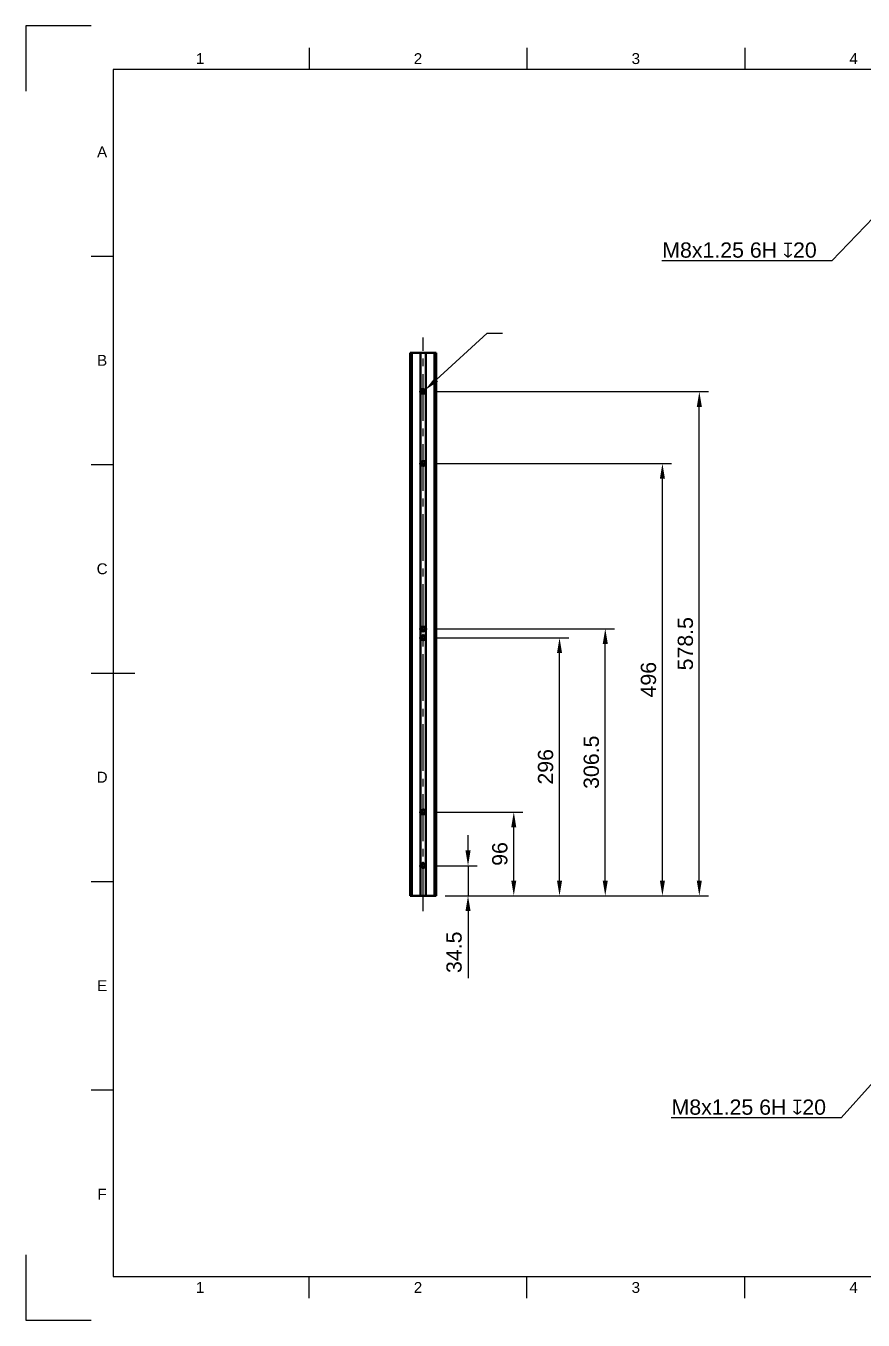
# Model space of a CAD drawing. Header units: millimetres. Extents: x 0 to 420, y 0 to 297.
# Drawn here: x 0 to 192.2, y 0 to 297 of the extents above; entities that cross this region are included whole.
import ezdxf
from ezdxf import colors
from ezdxf.entities.mleader import LeaderData, LeaderLine
from ezdxf.enums import TextEntityAlignment as Align
from ezdxf.math import Vec2, Vec3

# ---------------------------------------------------------------- set-up
doc = ezdxf.new("R2010")
doc.units = ezdxf.units.MM
doc.header["$LTSCALE"] = 0.75
doc.linetypes.add('CENTER2', pattern=[28.575, 19.05, -3.175, 3.175, -3.175])
for name, color, linetype, lineweight in [('Annotations', 7, 'Continuous', 25), ('Border', 7, 'Continuous', 25), ('Center Lines', 7, 'CENTER2', 25), ('Dimensions', 7, 'Continuous', 25), ('Visible', 7, 'Continuous', 50)]:
    doc.layers.add(name, color=color, linetype=linetype, lineweight=lineweight)
doc.styles.add('FusionTitle', font='arial.ttf')
doc.styles.get("Standard").update_dxf_attribs({"font": 'arial.ttf'})
doc.dimstyles.new('ISO-25', dxfattribs={"dimtxt": 3.5, "dimasz": 3.5, "dimexe": 2.1, "dimexo": 2.1, "dimgap": 1.4, "dimtad": 1, "dimzin": 12, "dimdsep": 46, "dimtxsty": 'Standard', "dimcen": 0, "dimclrd": 256, "dimclre": 256, "dimclrt": 256, "dimazin": 3, "dimtp": 0.1, "dimtm": 0.1, "dimtfac": 0.714286, "dimtmove": 0, "dimatfit": 3, "dimfxl": 1, "dimtzin": 12, "dimarcsym": 0})

# ---------------------------------------------------------------- blocks, each defined once
blk = doc.blocks.new('ISO_A3_SHEET')
at = {"layer": 'Border'}
for p, q in [((65, 292), (65, 287)), ((115, 292), (115, 287)), ((165, 292), (165, 287)), ((410, 287), (20, 287)), ((20, 287), (20, 10)), ((15, 244.16666), (20, 244.16666)), ((15, 196.33333), (20, 196.33333)), ((15, 148.5), (25, 148.5)), ((15, 100.66667), (20, 100.66667)), ((15, 52.83334), (20, 52.83334)), ((20, 10), (410, 10)), ((65, 5), (65, 10)), ((115, 5), (115, 10)), ((165, 5), (165, 10))]:
    blk.add_line(p, q, dxfattribs=at)
at = {"layer": 'Defpoints'}
for p, q in [((15, 297), (0, 297)), ((0, 297), (0, 282)), ((0, 15), (0, 0)), ((0, 0), (15, 0))]:
    blk.add_line(p, q, dxfattribs=at)
at = {"layer": 'Border', "style": 'FusionTitle'}
for s, p in [('1', (40, 289.5)), ('2', (90, 289.5)), ('3', (140, 289.5)), ('4', (190, 289.5)), ('A', (17.5, 268.08333)), ('B', (17.5, 220.25)), ('C', (17.5, 172.41667)), ('D', (17.5, 124.58334)), ('E', (17.5, 76.75001)), ('F', (17.5, 28.91668)), ('1', (40, 7.5)), ('2', (90, 7.5)), ('3', (140, 7.5)), ('4', (190, 7.5))]:
    blk.add_text(s, height=2.5, dxfattribs=at).set_placement(p, align=Align.MIDDLE)
blk = doc.blocks.new('*U14')
at = {"layer": 'Center Lines', "color": 0, "linetype": 'Continuous', "ltscale": 0.75, "transparency": 16777216}
for p, q in [((-0.892969, 0), (0.892969, 0)), ((0, -0.892969), (0, 0.892969))]:
    blk.add_line(p, q, dxfattribs=at)
blk = doc.blocks.new('*U15')
at = {"layer": 'Center Lines', "color": 0, "linetype": 'Continuous', "ltscale": 0.75, "transparency": 16777216}
for p, q in [((-0.892969, 0), (0.892969, 0)), ((0, -0.892969), (0, 0.892969))]:
    blk.add_line(p, q, dxfattribs=at)
blk = doc.blocks.new('*U16')
at = {"layer": 'Center Lines', "color": 0, "linetype": 'Continuous', "ltscale": 0.75, "transparency": 16777216}
for p, q in [((-0.892969, 0), (0.892969, 0)), ((0, -0.892969), (0, 0.892969))]:
    blk.add_line(p, q, dxfattribs=at)
blk = doc.blocks.new('*U17')
at = {"layer": 'Center Lines', "color": 0, "linetype": 'Continuous', "ltscale": 0.75, "transparency": 16777216}
for p, q in [((-0.892969, 0), (0.892969, 0)), ((0, -0.892969), (0, 0.892969))]:
    blk.add_line(p, q, dxfattribs=at)
blk = doc.blocks.new('*U18')
at = {"layer": 'Center Lines', "color": 0, "linetype": 'Continuous', "ltscale": 0.75, "transparency": 16777216}
for p, q in [((-0.892969, 0), (0.892969, 0)), ((0, -0.892969), (0, 0.892969))]:
    blk.add_line(p, q, dxfattribs=at)
blk = doc.blocks.new('*U19')
at = {"layer": 'Center Lines', "color": 0, "linetype": 'Continuous', "ltscale": 0.75, "transparency": 16777216}
for p, q in [((-0.892969, 0), (0.892969, 0)), ((0, -0.892969), (0, 0.892969))]:
    blk.add_line(p, q, dxfattribs=at)
blk = doc.blocks.new('*U23')
at = {"layer": 'Center Lines', "color": 0, "ltscale": 0.75, "transparency": 16777216}
blk.add_line((0, -65.799993), (0, 65.799993), dxfattribs=at)
blk = doc.blocks.new('*D42')
at = {"layer": 'Defpoints', "color": 0, "transparency": 16777216}
for p in [(92.065742, 104.268273), (101.484764, 104.268273), (94.172964, 97.368273)]:
    blk.add_point(p, dxfattribs=at)
at = {"layer": 'Dimensions', "lineweight": -2, "transparency": 16777216}
for p, q in [((101.484764, 107.768273), (101.484764, 111.268273)), ((94.165742, 104.268273), (103.584764, 104.268273)), ((101.484764, 104.268273), (101.484764, 97.368273)), ((96.272964, 97.368273), (103.584764, 97.368273)), ((101.484764, 93.868273), (101.484764, 78.452994))]:
    blk.add_line(p, q, dxfattribs=at)
at = {"layer": 'Dimensions', "transparency": 16777216}
for points in [[(100.901431, 107.768273), (102.068098, 107.768273), (101.484764, 104.268273)], [(100.901431, 93.868273), (102.068098, 93.868273), (101.484764, 97.368273)]]:
    blk.add_solid(points, dxfattribs=at)
at = {"layer": 'Dimensions', "transparency": 16777216, "insert": (98.296565, 84.410633), "char_height": 3.5, "attachment_point": 5, "rotation": 90}
blk.add_mtext('34.5', dxfattribs=at)
blk = doc.blocks.new('*D43')
at = {"layer": 'Defpoints', "color": 0, "transparency": 16777216}
for p in [(92.065932, 116.568273), (111.985958, 116.568273), (94.172964, 97.368273)]:
    blk.add_point(p, dxfattribs=at)
at = {"layer": 'Dimensions', "lineweight": -2, "transparency": 16777216}
for p, q in [((94.165932, 116.568273), (114.085958, 116.568273)), ((111.985958, 100.868273), (111.985958, 113.068273)), ((96.272964, 97.368273), (114.085958, 97.368273))]:
    blk.add_line(p, q, dxfattribs=at)
at = {"layer": 'Dimensions', "transparency": 16777216}
for points in [[(111.402625, 113.068273), (112.569292, 113.068273), (111.985958, 116.568273)], [(111.402625, 100.868273), (112.569292, 100.868273), (111.985958, 97.368273)]]:
    blk.add_solid(points, dxfattribs=at)
at = {"layer": 'Dimensions', "transparency": 16777216, "insert": (108.798953, 106.968273), "char_height": 3.5, "attachment_point": 5, "rotation": 90}
blk.add_mtext('96', dxfattribs=at)
blk = doc.blocks.new('*D44')
at = {"layer": 'Defpoints', "color": 0, "transparency": 16777216}
for p in [(92.065932, 156.568273), (122.485958, 156.568273), (94.172964, 97.368273)]:
    blk.add_point(p, dxfattribs=at)
at = {"layer": 'Dimensions', "lineweight": -2, "transparency": 16777216}
for p, q in [((94.165932, 156.568273), (124.585958, 156.568273)), ((122.485958, 100.868273), (122.485958, 153.068273)), ((96.272964, 97.368273), (124.585958, 97.368273))]:
    blk.add_line(p, q, dxfattribs=at)
at = {"layer": 'Dimensions', "transparency": 16777216}
for points in [[(121.902625, 153.068273), (123.069292, 153.068273), (122.485958, 156.568273)], [(121.902625, 100.868273), (123.069292, 100.868273), (122.485958, 97.368273)]]:
    blk.add_solid(points, dxfattribs=at)
at = {"layer": 'Dimensions', "transparency": 16777216, "insert": (119.298953, 126.968273), "char_height": 3.5, "attachment_point": 5, "rotation": 90}
blk.add_mtext('296', dxfattribs=at)
blk = doc.blocks.new('*D45')
at = {"layer": 'Defpoints', "color": 0, "transparency": 16777216}
for p in [(92.086109, 158.669065), (132.984764, 158.669065), (94.172964, 97.368273)]:
    blk.add_point(p, dxfattribs=at)
at = {"layer": 'Dimensions', "lineweight": -2, "transparency": 16777216}
for p, q in [((94.186109, 158.669065), (135.084764, 158.669065)), ((132.984764, 100.868273), (132.984764, 155.169065)), ((96.272964, 97.368273), (135.084764, 97.368273))]:
    blk.add_line(p, q, dxfattribs=at)
at = {"layer": 'Dimensions', "transparency": 16777216}
for points in [[(132.401431, 155.169065), (133.568098, 155.169065), (132.984764, 158.669065)], [(132.401431, 100.868273), (133.568098, 100.868273), (132.984764, 97.368273)]]:
    blk.add_solid(points, dxfattribs=at)
at = {"layer": 'Dimensions', "transparency": 16777216, "insert": (129.796565, 128.018669), "char_height": 3.5, "attachment_point": 5, "rotation": 90}
blk.add_mtext('306.5', dxfattribs=at)
blk = doc.blocks.new('*D46')
at = {"layer": 'Defpoints', "color": 0, "transparency": 16777216}
for p in [(92.065932, 196.568273), (146.098497, 196.568273), (94.172964, 97.368273)]:
    blk.add_point(p, dxfattribs=at)
at = {"layer": 'Dimensions', "lineweight": -2, "transparency": 16777216}
for p, q in [((94.165932, 196.568273), (148.198497, 196.568273)), ((146.098497, 100.868273), (146.098497, 193.068273)), ((96.272964, 97.368273), (148.198497, 97.368273))]:
    blk.add_line(p, q, dxfattribs=at)
at = {"layer": 'Dimensions', "transparency": 16777216}
for points in [[(145.515163, 193.068273), (146.68183, 193.068273), (146.098497, 196.568273)], [(145.515163, 100.868273), (146.68183, 100.868273), (146.098497, 97.368273)]]:
    blk.add_solid(points, dxfattribs=at)
at = {"layer": 'Dimensions', "transparency": 16777216, "insert": (142.911491, 146.968273), "char_height": 3.5, "attachment_point": 5, "rotation": 90}
blk.add_mtext('496', dxfattribs=at)
blk = doc.blocks.new('*D47')
at = {"layer": 'Defpoints', "color": 0, "transparency": 16777216}
for p in [(92.065742, 213.068275), (154.575104, 213.068275), (94.172964, 97.368273)]:
    blk.add_point(p, dxfattribs=at)
at = {"layer": 'Dimensions', "lineweight": -2, "transparency": 16777216}
for p, q in [((94.165742, 213.068275), (156.675104, 213.068275)), ((154.575104, 100.868273), (154.575104, 209.568275)), ((96.272964, 97.368273), (156.675104, 97.368273))]:
    blk.add_line(p, q, dxfattribs=at)
at = {"layer": 'Dimensions', "transparency": 16777216}
for points in [[(153.99177, 209.568275), (155.158437, 209.568275), (154.575104, 213.068275)], [(153.99177, 100.868273), (155.158437, 100.868273), (154.575104, 97.368273)]]:
    blk.add_solid(points, dxfattribs=at)
at = {"layer": 'Dimensions', "transparency": 16777216, "insert": (151.388098, 155.218274), "char_height": 3.5, "attachment_point": 5, "rotation": 90}
blk.add_mtext('578.5', dxfattribs=at)

msp = doc.modelspace()

# ---------------------------------------------------------------- linework, layer by layer
at = {"layer": 'Visible', "extrusion": (0, 1, 0)}
for p, q in [((88.173, 97.3683, 2.6), (88.173, 221.9683, 2.6)), ((88.573, 97.3683, 3), (88.573, 221.9683, 3)), ((88.573, 221.9683, 3), (90.573, 221.9683, 3)), ((90.573, 97.3683, 3), (90.573, 221.9683, 3)), ((90.573, 221.9683, 1.2), (91.773, 221.9683, 1.2)), ((91.773, 97.3683, 3), (91.773, 221.9683, 3)), ((91.773, 221.9683, 3), (93.773, 221.9683, 3)), ((93.773, 97.3683, 3), (93.773, 221.9683, 3)), ((94.173, 97.3683, 2.6), (94.173, 221.9683, 2.6)), ((90.573, 97.3683, 3), (88.573, 97.3683, 3)), ((91.773, 97.3683, 1.2), (90.573, 97.3683, 1.2)), ((93.773, 97.3683, 3), (91.773, 97.3683, 3))]:
    msp.add_line(p, q, dxfattribs=at)
at = {"layer": 'Visible', "extrusion": (-3.183e-13, 1.83e-14, -1)}
for centre in [(-91.1728, 213.0683, -1.2), (-91.1728, 104.2683, -1.2)]:
    msp.add_arc(centre, 0.5035, 220.529989, 319.470011, dxfattribs=at)
at = {"layer": 'Visible', "extrusion": (-2.999e-13, 1.12e-14, -1)}
for centre in [(-91.1728, 213.0683, -1.2), (-91.1728, 104.2683, -1.2)]:
    msp.add_arc(centre, 0.6147, 75.032441, 104.967559, dxfattribs=at)
at = {"layer": 'Visible', "extrusion": (-2.969e-13, 0, -1)}
for centre, radius, start, end in [((-91.173, 196.5683, -1.2), 0.5035, 267.914146, 6.854168), ((-91.1931, 158.6691, -1.2), 0.5035, 40.529989, 139.470011), ((-91.1931, 158.6691, -1.2), 0.6147, 255.032441, 284.967559), ((-91.173, 156.5683, -1.2), 0.5035, 267.914146, 6.854168), ((-91.173, 116.5683, -1.2), 0.5035, 267.914146, 6.854168)]:
    msp.add_arc(centre, radius, start, end, dxfattribs=at)
at = {"layer": 'Visible', "extrusion": (-3.155e-13, -2.93e-14, -1)}
for centre in [(-91.173, 196.5683, -1.2), (-91.173, 156.5683, -1.2), (-91.173, 116.5683, -1.2)]:
    msp.add_arc(centre, 0.6147, 122.416598, 152.351716, dxfattribs=at)
at = {"layer": 'Visible', "extrusion": (0, 1, 0)}
for points, knots in [([(88.173, 221.9683, 2.6), (88.1772, 221.9683, 2.6658), (88.1876, 221.9683, 2.7171), (88.2284, 221.9683, 2.8116), (88.2599, 221.9683, 2.8535), (88.3268, 221.9683, 2.9186), (88.3644, 221.9683, 2.9452), (88.4515, 221.9683, 2.9843), (88.5032, 221.9683, 2.9955), (88.573, 221.9683, 3)], [-0.393375556, -0.393375556, -0.393375556, -0.393375556, -0.299249275, -0.299249275, -0.199025572, -0.199025572, -0.104891693, -0.104891693, 0, 0, 0, 0]), ([(93.773, 97.3683, 3), (93.8027, 97.3683, 2.9981), (93.8163, 97.3683, 2.9962), (93.8877, 97.3683, 2.9857), (93.9292, 97.3683, 2.971), (94.0156, 97.3683, 2.9237), (94.0565, 97.3683, 2.886), (94.1283, 97.3683, 2.7967), (94.1457, 97.3683, 2.7486), (94.1634, 97.3683, 2.6869), (94.1694, 97.3683, 2.6549), (94.173, 97.3683, 2.6)], [-0.466346255, -0.466346255, -0.466346255, -0.466346255, -0.451359314, -0.451359314, -0.393635612, -0.393635612, -0.313719447, -0.313719447, -0.199872316, -0.199872316, -0.070277282, -0.070277282, -0.070277282, -0.070277282])]:
    msp.add_open_spline(points, degree=3, knots=knots, dxfattribs=at)
at = {"layer": 'Visible', "extrusion": (8.53e-13, -1, 8.53e-13)}
msp.add_open_spline([(93.773, 221.9683, 3), (93.8388, 221.9683, 2.9957), (93.8901, 221.9683, 2.9854), (93.9845, 221.9683, 2.9446), (94.0265, 221.9683, 2.9131), (94.0915, 221.9683, 2.8462), (94.1181, 221.9683, 2.8086), (94.1572, 221.9683, 2.7214), (94.1684, 221.9683, 2.6698), (94.173, 221.9683, 2.6)], degree=3, knots=[-0.393375556, -0.393375556, -0.393375556, -0.393375556, -0.299249275, -0.299249275, -0.199025572, -0.199025572, -0.104891693, -0.104891693, 0, 0, 0, 0], dxfattribs=at)
at = {"layer": 'Visible'}
for points, knots in [([(90.7901, 212.7411, 1.2), (90.7416, 212.7866, 1.2), (90.7027, 212.8414, 1.2), (90.6464, 212.965, 1.2), (90.6305, 213.0332, 1.2), (90.6252, 213.1745, 1.2), (90.6368, 213.2464, 1.2), (90.6874, 213.3844, 1.2), (90.7268, 213.4488, 1.2), (90.8094, 213.5391, 1.2), (90.8455, 213.5701, 1.2), (90.9251, 213.6235, 1.2), (90.9685, 213.6455, 1.2), (91.014, 213.6621, 1.2)], [0, 0, 0, 0, 0.0997698, 0.0997698, 0.203618253, 0.203618253, 0.311543588, 0.311543588, 0.423543967, 0.423543967, 0.494427949, 0.494427949, 0.566847306, 0.566847306, 0.566847306, 0.566847306]), ([(91.5554, 212.7412, 1.055), (91.5644, 212.7516, 1.0558), (91.5729, 212.7624, 1.0567), (91.581, 212.7736, 1.0576), (91.6853, 212.918, 1.0688), (91.7044, 213.1195, 1.0801), (91.6292, 213.2809, 1.0914), (91.5529, 213.4445, 1.1028), (91.3828, 213.5602, 1.1142), (91.2027, 213.5709, 1.1256), (91.0243, 213.5815, 1.1369), (90.8434, 213.4889, 1.1482), (90.7476, 213.338, 1.1595), (90.6517, 213.1869, 1.1708), (90.6452, 212.9833, 1.1821), (90.7312, 212.8264, 1.1934), (90.7478, 212.796, 1.1956), (90.7676, 212.7674, 1.1978), (90.7901, 212.7411, 1.2)], [-4.55635616, -4.55635616, -4.55635616, -4.55635616, -4.47423402, -4.47423402, -4.47423402, -3.41294719, -3.41294719, -3.41294719, -2.33759093, -2.33759093, -2.33759093, -1.27273628, -1.27273628, -1.27273628, -0.20617298, -0.20617298, -0.20617298, 0, 0, 0, 0]), ([(90.6731, 196.6284, 1.2), (90.6738, 196.6949, 1.2), (90.6877, 196.7606, 1.2), (90.7406, 196.8857, 1.2), (90.78, 196.9436, 1.2), (90.8804, 197.0432, 1.2), (90.9411, 197.0833, 1.2), (91.0769, 197.1395, 1.2), (91.1511, 197.1541, 1.2), (91.2734, 197.1545, 1.2), (91.3207, 197.1489, 1.2), (91.4139, 197.1264, 1.2), (91.4594, 197.1094, 1.2), (91.5025, 197.0872, 1.2)], [0, 0, 0, 0, 0.0997698, 0.0997698, 0.203618253, 0.203618253, 0.311543588, 0.311543588, 0.423543967, 0.423543967, 0.494427949, 0.494427949, 0.566847306, 0.566847306, 0.566847306, 0.566847306]), ([(91.1911, 196.0661, 1.055), (91.3226, 196.072, 1.0633), (91.4522, 196.129, 1.0717), (91.542, 196.2257, 1.08), (91.6653, 196.3586, 1.0914), (91.708, 196.5608, 1.1029), (91.649, 196.7322, 1.1144), (91.5907, 196.9017, 1.1257), (91.4354, 197.0338, 1.137), (91.2588, 197.0644, 1.1484), (91.0813, 197.0951, 1.1597), (90.8896, 197.0218, 1.1711), (90.7779, 196.8804, 1.1825), (90.7208, 196.8081, 1.1883), (90.6841, 196.7199, 1.1942), (90.6731, 196.6284, 1.2)], [24.90791306, 24.90791306, 24.90791306, 24.90791306, 25.69413693, 25.69413693, 25.69413693, 26.77391653, 26.77391653, 26.77391653, 27.84176054, 27.84176054, 27.84176054, 28.91520149, 28.91520149, 28.91520149, 29.46426922, 29.46426922, 29.46426922, 29.46426922]), ([(91.7175, 196.8535, 1.2), (91.7475, 196.7811, 1.2), (91.7633, 196.7036, 1.2), (91.7639, 196.5497, 1.2), (91.7496, 196.4747, 1.2), (91.6938, 196.3373, 1.2), (91.6537, 196.2757, 1.2), (91.5537, 196.1737, 1.2), (91.4955, 196.1336, 1.2), (91.3931, 196.0896, 1.2), (91.3531, 196.0777, 1.2), (91.2723, 196.0641, 1.2), (91.2317, 196.0622, 1.2), (91.1913, 196.0651, 1.2)], [0, 0, 0, 0, 0.117587534, 0.117587534, 0.23108734, 0.23108734, 0.340497787, 0.340497787, 0.445817318, 0.445817318, 0.508296731, 0.508296731, 0.56924861, 0.56924861, 0.56924861, 0.56924861]), ([(91.0344, 158.0752, 1.2), (90.9608, 158.1022, 1.2), (90.893, 158.143, 1.2), (90.7793, 158.2468, 1.2), (90.7338, 158.308, 1.2), (90.6705, 158.4422, 1.2), (90.6523, 158.5134, 1.2), (90.645, 158.656, 1.2), (90.6548, 158.726, 1.2), (90.6918, 158.8312, 1.2), (90.7102, 158.8686, 1.2), (90.7549, 158.9373, 1.2), (90.7809, 158.9685, 1.2), (90.8104, 158.9963, 1.2)], [0, 0, 0, 0, 0.117587534, 0.117587534, 0.23108734, 0.23108734, 0.340497787, 0.340497787, 0.445817318, 0.445817318, 0.508296731, 0.508296731, 0.56924861, 0.56924861, 0.56924861, 0.56924861]), ([(90.8105, 158.9962, 1.055), (90.8049, 158.9897, 1.0555), (90.7995, 158.9831, 1.056), (90.7943, 158.9763, 1.0566), (90.6853, 158.8348, 1.0679), (90.6601, 158.6333, 1.0792), (90.7309, 158.4694, 1.0905), (90.8025, 158.3036, 1.1019), (90.9694, 158.1832, 1.1133), (91.1492, 158.1675, 1.1247), (91.3273, 158.1519, 1.136), (91.5108, 158.2394, 1.1473), (91.6107, 158.3877, 1.1586), (91.7108, 158.5362, 1.1699), (91.7229, 158.7396, 1.1813), (91.6411, 158.8989, 1.1926), (91.6232, 158.9337, 1.195), (91.6013, 158.9665, 1.1975), (91.5758, 158.9963, 1.2)], [-4.55635616, -4.55635616, -4.55635616, -4.55635616, -4.50537009, -4.50537009, -4.50537009, -3.4411699, -3.4411699, -3.4411699, -2.3654815, -2.3654815, -2.3654815, -1.30040639, -1.30040639, -1.30040639, -0.23336266, -0.23336266, -0.23336266, 0, 0, 0, 0]), ([(91.5758, 158.9963, 1.2), (91.6243, 158.9507, 1.2), (91.6632, 158.896, 1.2), (91.7195, 158.7723, 1.2), (91.7354, 158.7042, 1.2), (91.7408, 158.5628, 1.2), (91.7291, 158.491, 1.2), (91.6786, 158.353, 1.2), (91.6391, 158.2885, 1.2), (91.5566, 158.1982, 1.2), (91.5204, 158.1672, 1.2), (91.4408, 158.1139, 1.2), (91.3974, 158.0919, 1.2), (91.3519, 158.0752, 1.2)], [0, 0, 0, 0, 0.0997698, 0.0997698, 0.203618253, 0.203618253, 0.311543588, 0.311543588, 0.423543967, 0.423543967, 0.494427949, 0.494427949, 0.566847306, 0.566847306, 0.566847306, 0.566847306]), ([(90.6731, 156.6284, 1.2), (90.6738, 156.6949, 1.2), (90.6877, 156.7606, 1.2), (90.7406, 156.8857, 1.2), (90.78, 156.9436, 1.2), (90.8804, 157.0432, 1.2), (90.9411, 157.0833, 1.2), (91.0769, 157.1395, 1.2), (91.1511, 157.1541, 1.2), (91.2734, 157.1545, 1.2), (91.3207, 157.1489, 1.2), (91.4139, 157.1264, 1.2), (91.4594, 157.1094, 1.2), (91.5025, 157.0872, 1.2)], [0, 0, 0, 0, 0.0997698, 0.0997698, 0.203618253, 0.203618253, 0.311543588, 0.311543588, 0.423543967, 0.423543967, 0.494427949, 0.494427949, 0.566847306, 0.566847306, 0.566847306, 0.566847306]), ([(91.1911, 156.0661, 1.055), (91.3226, 156.072, 1.0633), (91.4522, 156.129, 1.0717), (91.542, 156.2257, 1.08), (91.6653, 156.3586, 1.0914), (91.708, 156.5608, 1.1029), (91.649, 156.7322, 1.1144), (91.5907, 156.9017, 1.1257), (91.4354, 157.0338, 1.137), (91.2588, 157.0644, 1.1484), (91.0813, 157.0951, 1.1597), (90.8896, 157.0218, 1.1711), (90.7779, 156.8804, 1.1825), (90.7208, 156.8081, 1.1883), (90.6841, 156.7199, 1.1942), (90.6731, 156.6284, 1.2)], [24.90791306, 24.90791306, 24.90791306, 24.90791306, 25.69413693, 25.69413693, 25.69413693, 26.77391653, 26.77391653, 26.77391653, 27.84176054, 27.84176054, 27.84176054, 28.91520149, 28.91520149, 28.91520149, 29.46426922, 29.46426922, 29.46426922, 29.46426922]), ([(91.7175, 156.8535, 1.2), (91.7475, 156.7811, 1.2), (91.7633, 156.7036, 1.2), (91.7639, 156.5497, 1.2), (91.7496, 156.4747, 1.2), (91.6938, 156.3373, 1.2), (91.6537, 156.2757, 1.2), (91.5537, 156.1737, 1.2), (91.4955, 156.1336, 1.2), (91.3931, 156.0896, 1.2), (91.3531, 156.0777, 1.2), (91.2723, 156.0641, 1.2), (91.2317, 156.0622, 1.2), (91.1913, 156.0651, 1.2)], [0, 0, 0, 0, 0.117587534, 0.117587534, 0.23108734, 0.23108734, 0.340497787, 0.340497787, 0.445817318, 0.445817318, 0.508296731, 0.508296731, 0.56924861, 0.56924861, 0.56924861, 0.56924861]), ([(90.6731, 116.6284, 1.2), (90.6738, 116.6949, 1.2), (90.6877, 116.7606, 1.2), (90.7406, 116.8857, 1.2), (90.78, 116.9436, 1.2), (90.8804, 117.0432, 1.2), (90.9411, 117.0833, 1.2), (91.0769, 117.1395, 1.2), (91.1511, 117.1541, 1.2), (91.2734, 117.1545, 1.2), (91.3207, 117.1489, 1.2), (91.4139, 117.1264, 1.2), (91.4594, 117.1094, 1.2), (91.5025, 117.0872, 1.2)], [0, 0, 0, 0, 0.0997698, 0.0997698, 0.203618253, 0.203618253, 0.311543588, 0.311543588, 0.423543967, 0.423543967, 0.494427949, 0.494427949, 0.566847306, 0.566847306, 0.566847306, 0.566847306]), ([(91.1911, 116.0661, 1.055), (91.3226, 116.072, 1.0633), (91.4522, 116.129, 1.0717), (91.542, 116.2257, 1.08), (91.6653, 116.3586, 1.0914), (91.708, 116.5608, 1.1029), (91.649, 116.7322, 1.1144), (91.5907, 116.9017, 1.1257), (91.4354, 117.0338, 1.137), (91.2588, 117.0644, 1.1484), (91.0813, 117.0951, 1.1597), (90.8896, 117.0218, 1.1711), (90.7779, 116.8804, 1.1825), (90.7208, 116.8081, 1.1883), (90.6841, 116.7199, 1.1942), (90.6731, 116.6284, 1.2)], [24.90791306, 24.90791306, 24.90791306, 24.90791306, 25.69413693, 25.69413693, 25.69413693, 26.77391653, 26.77391653, 26.77391653, 27.84176054, 27.84176054, 27.84176054, 28.91520149, 28.91520149, 28.91520149, 29.46426922, 29.46426922, 29.46426922, 29.46426922]), ([(91.7175, 116.8535, 1.2), (91.7475, 116.7811, 1.2), (91.7633, 116.7036, 1.2), (91.7639, 116.5497, 1.2), (91.7496, 116.4747, 1.2), (91.6938, 116.3373, 1.2), (91.6537, 116.2757, 1.2), (91.5537, 116.1737, 1.2), (91.4955, 116.1336, 1.2), (91.3931, 116.0896, 1.2), (91.3531, 116.0777, 1.2), (91.2723, 116.0641, 1.2), (91.2317, 116.0622, 1.2), (91.1913, 116.0651, 1.2)], [0, 0, 0, 0, 0.117587534, 0.117587534, 0.23108734, 0.23108734, 0.340497787, 0.340497787, 0.445817318, 0.445817318, 0.508296731, 0.508296731, 0.56924861, 0.56924861, 0.56924861, 0.56924861]), ([(90.7901, 103.9411, 1.2), (90.7416, 103.9866, 1.2), (90.7027, 104.0414, 1.2), (90.6464, 104.165, 1.2), (90.6305, 104.2332, 1.2), (90.6252, 104.3745, 1.2), (90.6368, 104.4463, 1.2), (90.6874, 104.5844, 1.2), (90.7268, 104.6488, 1.2), (90.8094, 104.7391, 1.2), (90.8455, 104.7701, 1.2), (90.9251, 104.8235, 1.2), (90.9685, 104.8455, 1.2), (91.014, 104.8621, 1.2)], [0, 0, 0, 0, 0.0997698, 0.0997698, 0.203618253, 0.203618253, 0.311543588, 0.311543588, 0.423543967, 0.423543967, 0.494427949, 0.494427949, 0.566847306, 0.566847306, 0.566847306, 0.566847306]), ([(91.5554, 103.9412, 1.055), (91.5644, 103.9516, 1.0558), (91.5729, 103.9624, 1.0567), (91.581, 103.9736, 1.0576), (91.6853, 104.118, 1.0688), (91.7044, 104.3195, 1.0801), (91.6292, 104.4809, 1.0914), (91.5529, 104.6445, 1.1028), (91.3828, 104.7602, 1.1142), (91.2027, 104.7709, 1.1256), (91.0243, 104.7815, 1.1369), (90.8434, 104.6889, 1.1482), (90.7476, 104.538, 1.1595), (90.6517, 104.3869, 1.1708), (90.6452, 104.1833, 1.1821), (90.7312, 104.0263, 1.1934), (90.7478, 103.996, 1.1956), (90.7676, 103.9674, 1.1978), (90.7901, 103.9411, 1.2)], [-4.55635616, -4.55635616, -4.55635616, -4.55635616, -4.47423402, -4.47423402, -4.47423402, -3.41294719, -3.41294719, -3.41294719, -2.33759093, -2.33759093, -2.33759093, -1.27273628, -1.27273628, -1.27273628, -0.20617298, -0.20617298, -0.20617298, 0, 0, 0, 0]), ([(91.3315, 104.8621, 1.2), (91.4052, 104.8352, 1.2), (91.4729, 104.7944, 1.2), (91.5866, 104.6905, 1.2), (91.6321, 104.6293, 1.2), (91.6954, 104.4951, 1.2), (91.7136, 104.4239, 1.2), (91.7209, 104.2813, 1.2), (91.7111, 104.2113, 1.2), (91.6741, 104.1061, 1.2), (91.6558, 104.0687, 1.2), (91.611, 104, 1.2), (91.585, 103.9688, 1.2), (91.5555, 103.9411, 1.2)], [0, 0, 0, 0, 0.117587534, 0.117587534, 0.23108734, 0.23108734, 0.340497787, 0.340497787, 0.445817318, 0.445817318, 0.508296731, 0.508296731, 0.56924861, 0.56924861, 0.56924861, 0.56924861])]:
    msp.add_open_spline(points, degree=3, knots=knots, dxfattribs=at)
at = {"layer": 'Visible', "extrusion": (-2.7884e-12, -1.9123e-12, -1)}
msp.add_open_spline([(91.3315, 213.6621, 1.2), (91.4052, 213.6352, 1.2), (91.4729, 213.5944, 1.2), (91.5866, 213.4905, 1.2), (91.6321, 213.4293, 1.2), (91.6954, 213.2951, 1.2), (91.7136, 213.2239, 1.2), (91.7209, 213.0813, 1.2), (91.7111, 213.0113, 1.2), (91.6741, 212.9061, 1.2), (91.6558, 212.8687, 1.2), (91.611, 212.8, 1.2), (91.585, 212.7688, 1.2), (91.5555, 212.7411, 1.2)], degree=3, knots=[0, 0, 0, 0, 0.117587534, 0.117587534, 0.23108734, 0.23108734, 0.340497787, 0.340497787, 0.445817318, 0.445817318, 0.508296731, 0.508296731, 0.56924861, 0.56924861, 0.56924861, 0.56924861], dxfattribs=at)
at = {"layer": 'Visible', "extrusion": (-7.33e-14, 1, 1.798e-13)}
msp.add_open_spline([(88.173, 97.3683, 2.6), (88.1749, 97.3683, 2.6297), (88.1768, 97.3683, 2.6433), (88.1873, 97.3683, 2.7148), (88.202, 97.3683, 2.7562), (88.2493, 97.3683, 2.8426), (88.287, 97.3683, 2.8835), (88.3763, 97.3683, 2.9554), (88.4244, 97.3683, 2.9727), (88.486, 97.3683, 2.9904), (88.5181, 97.3683, 2.9964), (88.573, 97.3683, 3)], degree=3, knots=[-0.466346255, -0.466346255, -0.466346255, -0.466346255, -0.451359314, -0.451359314, -0.393635612, -0.393635612, -0.313719447, -0.313719447, -0.199872316, -0.199872316, -0.070277282, -0.070277282, -0.070277282, -0.070277282], dxfattribs=at)

# ---------------------------------------------------------------- block references
at = {"layer": 'Border'}
msp.add_blockref('ISO_A3_SHEET', (0, 0), dxfattribs=at)
at = {"layer": 'Center Lines', "ltscale": 0.75}
for name, p in [('*U23', (91.173, 159.6683)), ('*U14', (91.1728, 213.0683)), ('*U15', (91.173, 196.5683)), ('*U17', (91.173, 156.5683)), ('*U16', (91.1931, 158.6691)), ('*U18', (91.173, 116.5683)), ('*U19', (91.1728, 104.2683))]:
    msp.add_blockref(name, p, dxfattribs=at)

# ---------------------------------------------------------------- dimensions: what is measured, and where the dimension line sits
at = {"layer": 'Dimensions'}
for base, p2, picture, middle in [((154.5751, 213.0683), (92.0657, 213.0683), '*D47', (154.5751, 155.2183)), ((132.9848, 158.6691), (92.0861, 158.6691), '*D45', (132.9848, 128.0187)), ((122.486, 156.5683), (92.0659, 156.5683), '*D44', (122.486, 126.9683)), ((111.986, 116.5683), (92.0659, 116.5683), '*D43', (111.986, 106.9683)), ((101.4848, 104.2683), (92.0657, 104.2683), '*D42', (101.4848, 84.4106))]:
    dim = msp.add_linear_dim(base=base, p1=(94.173, 97.3683), p2=p2, angle=90, dimstyle='ISO-25', override={"dimlfac": 5}, dxfattribs=at)
    dim.commit()
    dim.dimension.update_dxf_attribs({"geometry": picture, "text_midpoint": middle, "dimtype": 160})
dim = msp.add_linear_dim(base=(146.0985, 196.5683), p1=(94.173, 97.3683), p2=(92.0659, 196.5683), angle=90, dimstyle='ISO-25', override={"dimlfac": 5, "dimclrd": 256, "dimclre": 256}, dxfattribs=at)
dim.commit()
dim.dimension.update_dxf_attribs({"geometry": '*D46', "text_midpoint": (142.9115, 146.9683)})

# ---------------------------------------------------------------- leaders
at = {"layer": 'Annotations'}
ml = msp.add_multileader_mtext('Standard', dxfattribs=at)
ml.set_content(' M8x1.25 6H {\\Famgdt|c0;x}20', color=256)
ml.set_leader_properties()
ml.build(insert=Vec2(0, 0))
ml.multileader.update_dxf_attribs({"text_left_attachment_type": 5, "text_right_attachment_type": 5, "dogleg_length": 3.5, "arrow_head_size": 3.5})
ctx = ml.context
ctx.base_point, ctx.char_height, ctx.arrow_head_size, ctx.landing_gap_size, ctx.plane_origin = Vec3(143.0696, 243.0946), 3.5, 3.5, 0, Vec3(196.9608, 255.5239)
ctx.left_attachment, ctx.right_attachment, ctx.text_align_type = 5, 5, 2
notes = []
notes.append((ctx, [(0, (1, 1, 0), (185.02, 243.0946), (-1, 0), 3.5, [(0, [(196.9608, 255.5239)], 0, [])])]))
ctx.mtext.insert, ctx.mtext.alignment, ctx.mtext.flow_direction = Vec3(181.52, 247.3089), 3, 5
ml = msp.add_multileader_mtext('Standard', dxfattribs=at)
ml.set_content('', color=256)
ml.set_leader_properties()
ml.build(insert=Vec2(0, 0))
ml.multileader.update_dxf_attribs({"text_left_attachment_type": 5, "text_right_attachment_type": 5, "dogleg_length": 3.5, "arrow_head_size": 3.5})
ctx = ml.context
ctx.base_point, ctx.char_height, ctx.arrow_head_size, ctx.landing_gap_size, ctx.plane_origin = Vec3(109.3926, 226.5161), 3.5, 3.5, 0, Vec3(91.6217, 213.4361)
ctx.left_attachment, ctx.right_attachment = 5, 5
notes.append((ctx, [(0, (1, 1, 0), (105.8926, 226.5161), (1, 0), 3.5, [(0, [(91.6217, 213.4361)], 0, [])])]))
ctx.mtext.insert, ctx.mtext.flow_direction = Vec3(109.3926, 230.7304), 5
ml = msp.add_multileader_mtext('Standard', dxfattribs=at)
ml.set_content(' M8x1.25 6H {\\Famgdt|c0;x}20', color=256)
ml.set_leader_properties()
ml.build(insert=Vec2(0, 0))
ml.multileader.update_dxf_attribs({"text_left_attachment_type": 5, "text_right_attachment_type": 5, "dogleg_length": 3.5, "arrow_head_size": 3.5})
ctx = ml.context
ctx.base_point, ctx.char_height, ctx.arrow_head_size, ctx.landing_gap_size, ctx.plane_origin = Vec3(145.2059, 46.4178), 3.5, 3.5, 0, Vec3(196.8793, 57.3201)
ctx.left_attachment, ctx.right_attachment, ctx.text_align_type = 5, 5, 2
notes.append((ctx, [(0, (1, 1, 0), (187.1564, 46.4178), (-1, 0), 3.5, [(0, [(196.8793, 57.3201)], 0, [])])]))
ctx.mtext.insert, ctx.mtext.alignment, ctx.mtext.flow_direction = Vec3(183.6564, 50.6322), 3, 5
for ctx, leaders in notes:
    for number, flags, end, landing, length, lines in leaders:
        leader = LeaderData()
        leader.index, (leader.has_last_leader_line, leader.has_dogleg_vector, leader.attachment_direction) = number, flags
        leader.last_leader_point, leader.dogleg_vector, leader.dogleg_length = Vec3(end), Vec3(landing), length
        for number, points, colour, breaks in lines:
            line = LeaderLine()
            line.index, line.vertices, line.color, line.breaks = number, Vec3.list(points), colors.encode_raw_color(colour), breaks
            leader.lines.append(line)
        ctx.leaders.append(leader)

doc.saveas('drawing.dxf')
